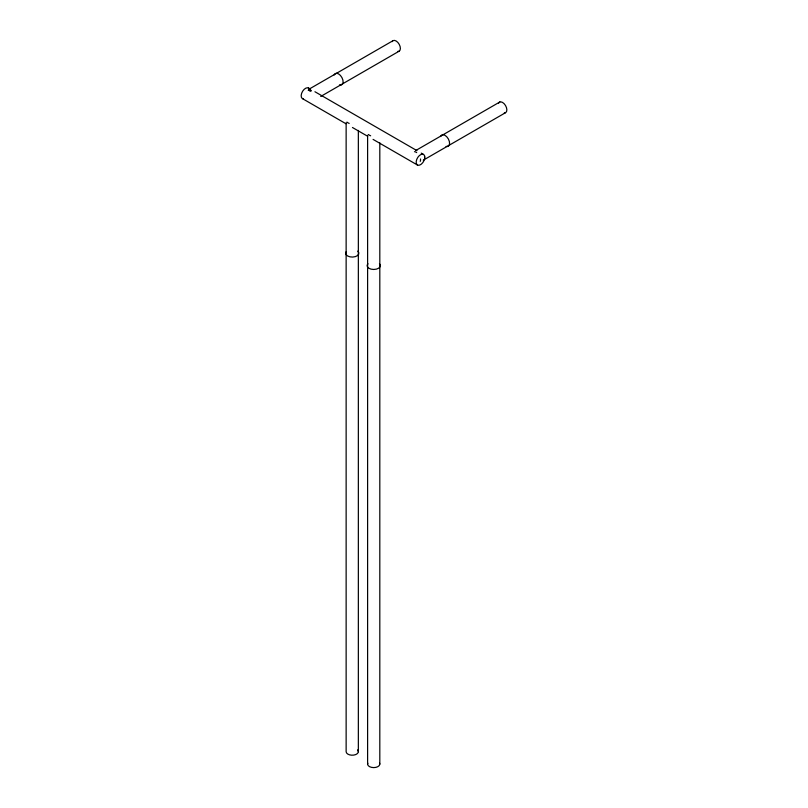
<?xml version="1.0" encoding="UTF-8"?>
<svg xmlns="http://www.w3.org/2000/svg" width="808" height="808" viewBox="0 0 808 808"><rect width="100%" height="100%" fill="white"/><g stroke="black" fill="none" stroke-linecap="round" stroke-linejoin="round"><path stroke-width="1.21" d="M308.585 89.436L392.728 40.855M320.726 96.455L399.415 51.025M415.696 150.551L499.849 101.97M423.281 160.186L505.242 112.868M309.312 90.577L310.272 90.062L311.393 90.748L310.434 91.274L309.312 90.577A6.1 3.525 60 0 0 308.212 90.243M308.414 87.981L310.585 89.233M314.928 91.738L416.918 150.621M421.261 153.126L423.432 154.379M302.546 98.677L345.945 123.735M352.45 127.492L367.64 136.259M373.074 139.39L417.554 165.084M379.81 142.804L379.81 764.075M367.61 135.239L367.61 764.075M358.348 130.411L358.348 751.682M346.137 122.846L346.137 751.682A6.1 3.525 0 0 0 353.823 755.086A6.1 3.525 0 0 0 357.53 749.915M357.782 251.137A6.636 3.828 0 0 1 352.631 257.065A6.636 3.828 0 0 1 346.319 251.52M379.457 263.721A6.636 3.828 0 0 1 373.71 269.468A6.636 3.828 0 0 1 367.963 263.721M379.609 763.166A6.1 3.525 0 0 1 373.71 767.6A6.1 3.525 0 0 1 367.812 763.166M440.582 136.562A6.514 3.757 60 0 1 448.349 138.946A6.514 3.757 60 0 1 446.046 146.43M334.138 74.993A6.514 3.757 60 0 1 341.946 77.608A6.514 3.757 60 0 1 339.461 84.921M370.66 135.774A6.1 3.525 0 0 1 368.428 134.482M349.187 123.382A6.1 3.525 0 0 1 346.955 122.089M414.474 151.692A6.1 3.525 60 0 1 416.686 152.581M420.483 158.974A6.1 3.525 60 0 1 420.231 161.388M392.132 41.622A6.1 3.525 60 0 1 399.213 44.349A6.1 3.525 60 0 1 397.597 51.49M498.526 103.283A6.1 3.525 60 0 1 505.535 105.545A6.1 3.525 60 0 1 504.283 112.979M303.465 98.899A6.1 3.525 -60 0 1 302.727 91.082A6.1 3.525 -60 0 1 309.605 89.476M424.806 157.055L424.705 158.408A6.1 3.525 -60 0 1 418.15 165.266A6.1 3.525 -60 0 1 417.887 157.257A6.1 3.525 -60 0 1 424.624 155.883L424.806 157.055"/></g></svg>
